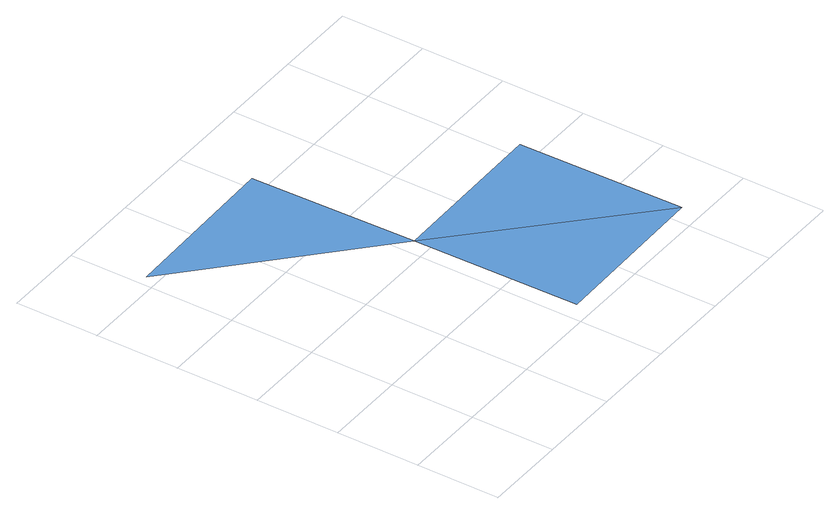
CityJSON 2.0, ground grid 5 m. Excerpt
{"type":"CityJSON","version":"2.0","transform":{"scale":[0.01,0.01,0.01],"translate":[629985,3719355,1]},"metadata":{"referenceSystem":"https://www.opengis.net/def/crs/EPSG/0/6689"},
"CityObjects":{
"waterbody1":{"type":"WaterBody","attributes":{"name":"福岡県津波浸水想定図","class":"1140","function":"2","WaterBodyTsunamiRiskAttribute.description":"1","WaterBodyTsunamiRiskAttribute.rank":"1"},"geometry":[{"type":"MultiSurface","lod":"1","boundaries":[[[0,1,2]],[[3,1,4]],[[5,1,3]]]}]}
},
"vertices":[
[66,2074,87],[1086,1094,98],[1067,2094,98],[2105,114,96],[1105,94,96],[2085,1113,96]
]}
